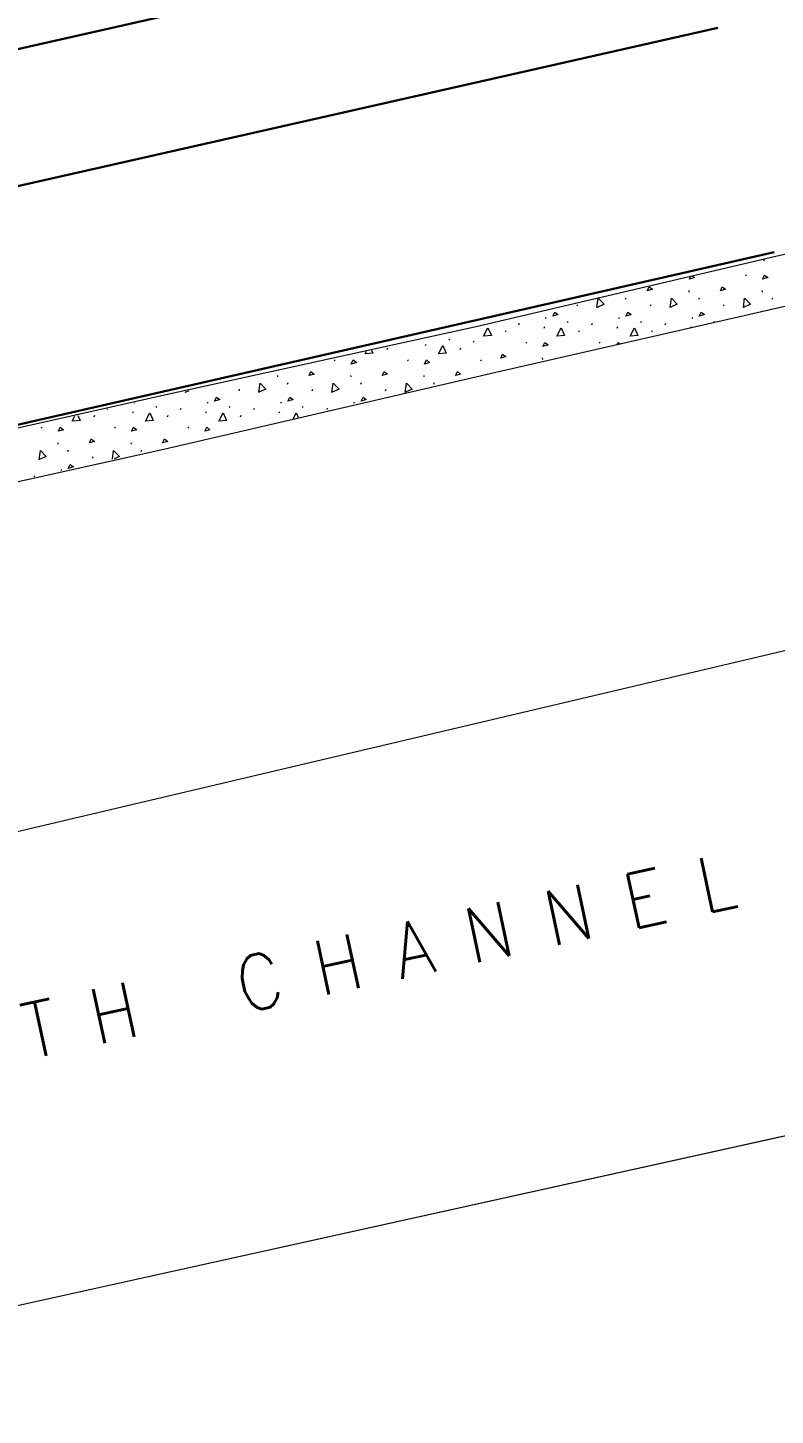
# Model space of a CAD drawing. Header units: metres. Extents: x -703672 to 3951284, y -4124475 to 4104628.
# Drawn here: x 328090.3 to 328131.1, y 4102859.2 to 4102935 of the extents above; entities that cross this region are included whole.
import ezdxf

# ---------------------------------------------------------------- set-up
doc = ezdxf.new("R2010")
doc.units = ezdxf.units.M
doc.header["$MEASUREMENT"] = 0
for name, color, linetype, lineweight in [('C-DTCH-TOP~', 7, 'Continuous', 0), ('C-PADS-OTLN', 9, 'Continuous', 30), ('V-ANNO-PATT', 9, 'Continuous', 0), ('V-SITE-WALK', 7, 'Continuous', 0)]:
    doc.layers.add(name, color=color, linetype=linetype, lineweight=lineweight)
doc.styles.add('Style-STANDARD', font='STANDARD.shx')

msp = doc.modelspace()

# ---------------------------------------------------------------- linework, layer by layer
at = {"layer": 'C-DTCH-TOP~'}
for p, q in [((328069.0538425405, 4102886.235816062), (328167.8653534192, 4102909.525852308)), ((328174.2990880811, 4102883.913678971), (328089.4495304952, 4102865.147232361))]:
    msp.add_line(p, q, dxfattribs=at)
at = {"layer": 'C-DTCH-TOP~', "flags": 128}
for points in [[(327517.8345620793, 4102748.37939936), (327532.1012557851, 4102753.865678844), (327563.346068102, 4102764.286165), (327606.1703543523, 4102774.124036111), (327654.2007221422, 4102784.538279964), (327713.2279488214, 4102798.43156791), (327720.1714716455, 4102805.951463472), (328069.0538425405, 4102886.235816062), (328167.8653534192, 4102909.525852308), (328416.727287227, 4102965.683699912), (328463.3450396978, 4102976.663650007)], [(328463.3450396977, 4102950.367365552), (328428.5751802278, 4102942.780686513), (328183.2484712587, 4102886.081839229), (328174.2990880811, 4102883.913678971), (328089.4495304952, 4102865.147232361), (327761.2583166112, 4102787.432628253), (327637.4214089723, 4102761.393897478), (327586.492723332, 4102748.37939936)]]:
    msp.add_lwpolyline(points, dxfattribs=at)
at = {"layer": 'C-PADS-OTLN'}
for p, q in [((328126.868803734, 4102942.218461845), (328015.34026902, 4102917.000058274)), ((328127.9731425433, 4102934.984499494), (327958.3910270059, 4102896.639243376)), ((328131.03762841, 4102922.723677635), (327961.2325516799, 4102884.045854605))]:
    msp.add_line(p, q, dxfattribs=at)
at = {"layer": 'V-ANNO-PATT'}
for p, q in [((328130.4741186674, 4102922.260024501, 7.720329826527561), (328130.5097268954, 4102922.340000406, 7.71852186457506)), ((328129.4795454112, 4102921.487757169, 7.734948490611167), (328129.5150393656, 4102921.434473222, 7.736411442951663)), ((328122.9308660574, 4102920.1649557, 7.738846923671503), (328122.9663742863, 4102920.244931605, 7.737038525372782)), ((328126.3771837184, 4102920.636113751, 7.742318425399993), (328126.3860750775, 4102920.556237815, 7.744318107296408)), ((328126.9308279777, 4102920.1649557, 7.756300772698054), (328126.9663362065, 4102920.244931605, 7.754492374399327)), ((328130.3771456386, 4102920.636113751, 7.759772274426545), (328130.3860369977, 4102920.556237815, 7.761771956322953)), ((328130.9307898979, 4102920.1649557, 7.773754621724599), (328130.9662981268, 4102920.244931605, 7.771946223425871)), ((328120.2805522981, 4102919.800965363, 7.736217914279457), (328120.3161605261, 4102919.880941268, 7.734409952326956)), ((328124.2805142184, 4102919.800965363, 7.753671763306002), (328124.3161224463, 4102919.880941268, 7.751863801353501)), ((328128.2804761386, 4102919.800965363, 7.771125612332554), (328128.3160843665, 4102919.880941268, 7.769317650380053)), ((328117.0885723864, 4102918.771275586, 7.747567682166263), (328117.1241806037, 4102918.851151522, 7.745762174340278)), ((328118.5412013707, 4102919.170955171, 7.744094449649097), (328118.576795324, 4102919.117671225, 7.74555783833582)), ((328119.7373657815, 4102918.94502324, 7.754860349115447), (328119.7728597359, 4102918.891739293, 7.75632330145595)), ((328121.0885343066, 4102918.771275586, 7.765021531192815), (328121.1241425239, 4102918.851151522, 7.763216023366823)), ((328122.5411632909, 4102919.170955171, 7.761548298675642), (328122.5767572443, 4102919.117671225, 7.763011687362372)), ((328123.7373277017, 4102918.94502324, 7.772314198141999), (328123.7728216561, 4102918.891739293, 7.773777150482495)), ((328125.0884962268, 4102918.771275586, 7.78247538021936), (328125.1241044441, 4102918.851151522, 7.780669872393368)), ((328126.541125211, 4102919.170955171, 7.779002147702187), (328126.5767191645, 4102919.117671225, 7.780465536388917)), ((328127.7372896219, 4102918.94502324, 7.789768047168543), (328127.7727835763, 4102918.891739293, 7.79123099950904)), ((328113.2646658485, 4102917.989424054, 7.731740747369741), (328113.3001658364, 4102917.936124054, 7.731711033447503)), ((328116.3692375027, 4102918.381692959, 7.753992774778609), (328116.40484572, 4102918.461568894, 7.752187266952625)), ((328118.473839334, 4102918.585831456, 7.758164791108371), (328118.509447562, 4102918.665807362, 7.756356829155877)), ((328120.3691994229, 4102918.381692959, 7.771446623805161), (328120.4048076402, 4102918.461568894, 7.769641115979169)), ((328122.4738012542, 4102918.585831456, 7.775618640134923), (328122.5094094822, 4102918.665807362, 7.773810678182421)), ((328124.3691613432, 4102918.381692959, 7.788900472831706), (328124.4047695604, 4102918.461568894, 7.787094965005721)), ((328126.4780528804, 4102918.595466115, 7.792854684856501), (328126.5093714024, 4102918.665807362, 7.791264527208966)), ((328109.8965666207, 4102917.425924057, 7.734022253116372), (328109.9321666175, 4102917.505824056, 7.734005211462367)), ((328112.0011661283, 4102917.630124055, 7.732582476572169), (328112.0367661251, 4102917.710124055, 7.732565444483932)), ((328113.8965656592, 4102917.425924057, 7.731248690730972), (328113.9321656559, 4102917.505824056, 7.73123164907696)), ((328114.6158655121, 4102917.815624055, 7.730787212685541), (328114.6514655089, 4102917.895524054, 7.73077017103153)), ((328117.4792660777, 4102917.813564125, 7.772783455191977), (328117.5147600321, 4102917.760280177, 7.774246407532473)), ((328121.4792279979, 4102917.813564125, 7.790237304218522), (328121.5147219523, 4102917.760280177, 7.791700256559025)), ((328107.0066672778, 4102916.857624059, 7.735971720322809), (328107.0421672657, 4102916.804324059, 7.73594200640057)), ((328111.0066663162, 4102916.857624059, 7.733198157937409), (328111.0421663041, 4102916.804324059, 7.733168444015163)), ((328115.0066653547, 4102916.857624059, 7.730424595552002), (328115.0421653426, 4102916.804324059, 7.730394881629763)), ((328118.3768663052, 4102916.961920707, 7.797607239007355), (328118.3857576643, 4102916.882044771, 7.799606920903763)), ((328103.904367967, 4102916.005724063, 7.738041335164674), (328103.9132679596, 4102915.925824063, 7.738027520937145)), ((328107.9043670055, 4102916.005724063, 7.735267772779267), (328107.913266998, 4102915.925824063, 7.735253958551738)), ((328111.9043660439, 4102916.005724063, 7.732494210393867), (328111.9132660364, 4102915.925824063, 7.732480396166338)), ((328101.8077684157, 4102915.170324067, 7.739415185436044), (328101.8433684124, 4102915.250324067, 7.7393981533478)), ((328104.4580678027, 4102915.534424065, 7.737612321311616), (328104.4935677995, 4102915.614424065, 7.737595358562437)), ((328105.8077674541, 4102915.170324067, 7.736641623050637), (328105.8433674508, 4102915.250324067, 7.7366245909624)), ((328108.4580668411, 4102915.534424065, 7.734838758926216), (328108.4935668379, 4102915.614424065, 7.734821796177037)), ((328109.8077664925, 4102915.170324067, 7.733868060665237), (328109.8433664892, 4102915.250324067, 7.733851028576993)), ((328112.4580658796, 4102915.534424065, 7.732065196540809), (328112.4935658763, 4102915.614424065, 7.73204823379163)), ((328096.095565677, 4102914.499556283, 7.743311809908775), (328096.1040697414, 4102914.48682407, 7.743304695334018)), ((328097.264669451, 4102914.31412407, 7.742483426120963), (328097.3001694389, 4102914.260824071, 7.742453712198724)), ((328098.6158691146, 4102914.140324071, 7.741529891436755), (328098.6514691114, 4102914.220224071, 7.741512849782751)), ((328100.068468792, 4102914.540124069, 7.740560916209915), (328100.1040687799, 4102914.48682407, 7.740531132948618)), ((328101.2646684895, 4102914.31412407, 7.739709863735555), (328101.3001684773, 4102914.260824071, 7.739680149813317)), ((328102.6158681531, 4102914.140324071, 7.738756329051355), (328102.6514681499, 4102914.220224071, 7.738739287397344)), ((328104.0684678304, 4102914.540124069, 7.737787353824515), (328104.1040678183, 4102914.48682407, 7.737757570563211)), ((328105.2646675279, 4102914.31412407, 7.736936301350156), (328105.3001675158, 4102914.260824071, 7.73690658742791)), ((328106.6158671915, 4102914.140324071, 7.735982766665948), (328106.6514671883, 4102914.220224071, 7.735965725011937)), ((328108.0684668688, 4102914.540124069, 7.735013791439108), (328108.1040668567, 4102914.48682407, 7.734984008177811)), ((328093.8965702233, 4102913.750624073, 7.744764931867593), (328093.93217022, 4102913.830524073, 7.744747890213581)), ((328094.6158700762, 4102914.140324071, 7.744303453822162), (328094.6307752935, 4102914.173777075, 7.744296318721624)), ((328096.0011697309, 4102913.954824072, 7.743325155323383), (328096.0367697277, 4102914.034824072, 7.743308123235146)), ((328097.8965692617, 4102913.750624073, 7.741991369482193), (328097.9321692584, 4102913.830524073, 7.741974327828181)), ((328100.0011687693, 4102913.954824072, 7.740551592937983), (328100.0367687661, 4102914.034824072, 7.740534560849746)), ((328101.8965683001, 4102913.750624073, 7.739217807096786), (328101.9321682968, 4102913.830524073, 7.739200765442774)), ((328104.0011678077, 4102913.954824072, 7.737778030552576), (328104.0367678045, 4102914.034824072, 7.737760998464339)), ((328091.0066708803, 4102913.182324076, 7.74671439907403), (328091.0421708683, 4102913.129024076, 7.746684685151784)), ((328095.0066699188, 4102913.182324076, 7.743940836688623), (328095.0421699067, 4102913.129024076, 7.743911122766384)), ((328099.0066689572, 4102913.182324076, 7.741167274303223), (328099.0421689451, 4102913.129024076, 7.741137560380977)), ((328091.904370608, 4102912.33042408, 7.746010451530488), (328091.9132706005, 4102912.25052408, 7.745996637302959)), ((328092.4580704437, 4102911.859124082, 7.74558143767743), (328092.4935704404, 4102911.939124082, 7.745564474928251)), ((328095.9043696465, 4102912.33042408, 7.743236889145081), (328095.913269639, 4102912.25052408, 7.743223074917552)), ((328096.4580694821, 4102911.859124082, 7.74280787529203), (328096.4935694788, 4102911.939124082, 7.742790912542851)), ((328093.8077700951, 4102911.495024083, 7.744610739416451), (328093.8433700918, 4102911.575024083, 7.744593707328214)), ((328090.615870794, 4102910.465024088, 7.746725445417169), (328090.6514707907, 4102910.544924088, 7.746708403763158)), ((328092.0684704713, 4102910.864824086, 7.745756470190329), (328092.1040704592, 4102910.811524086, 7.745726686929025))]:
    msp.add_line(p, q, dxfattribs=at)
at = {"layer": 'V-ANNO-PATT', "extrusion": (-0.004362148025837331, 0.02454149874882214, 0.9996892949830773), "elevation": 99268.22574209332, "flags": 128}
msp.add_lwpolyline([(-1041085.670035485, -3980944.325849743), (-1041085.760198288, -3980944.229324944), (-1041085.46494027, -3980944.191629421)], dxfattribs=at)
at = {"layer": 'V-ANNO-PATT', "extrusion": (0.008757919761862961, 0.01824654763066516, 0.9997951601908296), "elevation": 77745.57857385452, "flags": 128}
msp.add_lwpolyline([(1479575.584046665, -3840109.568609353), (1479575.584046665, -3840109.726304681)], dxfattribs=at)
at = {"layer": 'V-ANNO-PATT', "extrusion": (-0.004362148034151436, 0.02454149877542302, 0.9996892949823881), "flags": 128}
for points, elevation in [([(-1041089.403738562, -3980943.491257158), (-1041089.547456375, -3980943.691185743), (-1041089.69899658, -3980943.528952681), (-1041089.403738562, -3980943.491257158)], 99268.2258485066), ([(-1041076.945654235, -3980941.973375406), (-1041077.089372049, -3980942.173303994), (-1041077.240912253, -3980942.011070934), (-1041076.945654235, -3980941.973375406)], 99268.22584850644)]:
    msp.add_lwpolyline(points, dxfattribs=dict(at, elevation=elevation))
at = {"layer": 'V-ANNO-PATT', "extrusion": (-0.004362148034495834, 0.02454149877652491, 0.9996892949823596), "flags": 128}
for points, elevation in [([(-1041083.08292737, -3980943.970345883), (-1041083.226645184, -3980944.170274471), (-1041083.378185388, -3980944.008041407), (-1041083.08292737, -3980943.970345883)], 99268.22585291455), ([(-1041087.021161618, -3980943.270123771), (-1041087.164879432, -3980943.470052358), (-1041087.316419637, -3980943.307819297), (-1041087.021161618, -3980943.270123771)], 99268.22585291456), ([(-1041074.563077291, -3980941.752242023), (-1041074.706795105, -3980941.952170611), (-1041074.85833531, -3980941.789937548), (-1041074.563077291, -3980941.752242023)], 99268.22585291446)]:
    msp.add_lwpolyline(points, dxfattribs=dict(at, elevation=elevation))
at = {"layer": 'V-ANNO-PATT', "extrusion": (0.003261091431497308, 0.023483592778389, 0.9997189035688454), "elevation": 97429.07042024742, "flags": 128}
msp.add_lwpolyline([(239341.2708162659, -4107899.353680123), (239341.2708162661, -4107899.863883729)], dxfattribs=at)
at = {"layer": 'V-ANNO-PATT', "extrusion": (-0.004362148067782761, 0.02454149875909531, 0.9996892949826423), "elevation": 99268.2257704801, "flags": 128}
msp.add_lwpolyline([(-1041080.386786876, -3980944.035269542), (-1041080.641077984, -3980943.658215687), (-1041080.236019996, -3980943.551373531)], dxfattribs=at)
at = {"layer": 'V-ANNO-PATT', "extrusion": (-0.004362148072730438, 0.02454149873753931, 0.9996892949831497), "flags": 128}
for points, elevation in [([(-1041084.166938146, -3980942.849291802), (-1041084.32509175, -3980943.336631364), (-1041084.580693137, -3980942.957634674), (-1041084.175635148, -3980942.850792516)], 99268.2256804139), ([(-1041088.105172393, -3980942.149069683), (-1041088.263325997, -3980942.636409245), (-1041088.518927384, -3980942.257412554), (-1041088.113869396, -3980942.150570399)], 99268.22568041374)]:
    msp.add_lwpolyline(points, dxfattribs=dict(at, elevation=elevation))
at = {"layer": 'V-ANNO-PATT', "extrusion": (-0.004362148034513899, 0.02454149877650084, 0.9996892949823601), "flags": 128}
for points, elevation in [([(-1041077.763040347, -3980943.504528328), (-1041077.906856616, -3980943.704439408), (-1041078.058396821, -3980943.542206347), (-1041077.763040347, -3980943.504528328)], 99268.22585280983), ([(-1041081.701274595, -3980942.804306216), (-1041081.845090865, -3980943.004217298), (-1041081.996631069, -3980942.841984236), (-1041081.701274595, -3980942.804306216)], 99268.22585280983), ([(-1041085.639508843, -3980942.104084104), (-1041085.783325113, -3980942.303995185), (-1041085.934865317, -3980942.141762124), (-1041085.639508843, -3980942.104084104)], 99268.22585280982)]:
    msp.add_lwpolyline(points, dxfattribs=dict(at, elevation=elevation))
at = {"layer": 'V-ANNO-PATT', "extrusion": (-0.004362148053668261, 0.02454149874455673, 0.9996892949830608), "flags": 128}
for points, elevation in [([(-1041073.856280976, -3980943.090618223), (-1041074.171643262, -3980943.494448025), (-1041074.282212762, -3980943.05094388), (-1041073.865043547, -3980943.089060229)], 99268.22571546078), ([(-1041077.794515223, -3980942.390396107), (-1041078.10987751, -3980942.794225909), (-1041078.22044701, -3980942.350721765), (-1041077.803277795, -3980942.388838113)], 99268.22571546069), ([(-1041081.732749471, -3980941.690173991), (-1041082.048111758, -3980942.094003794), (-1041082.158681257, -3980941.650499649), (-1041081.741512042, -3980941.688615999)], 99268.22571546065)]:
    msp.add_lwpolyline(points, dxfattribs=dict(at, elevation=elevation))
at = {"layer": 'V-ANNO-PATT', "extrusion": (0.0001123143821322676, 0.0002120765548356218, 0.999999971204507), "elevation": 914.7186976300555, "flags": 128}
msp.add_lwpolyline([(328108.6948286937, 4102917.084501033), (328108.7645513298, 4102917.216154128)], dxfattribs=at)
at = {"layer": 'V-ANNO-PATT', "extrusion": (0.0006933905932386662, -9.565773560841745e-05, 0.9999997550295113), "elevation": -157.233454165896, "flags": 128}
msp.add_lwpolyline([(328108.9685016141, 4102917.385049975), (328109.0398278495, 4102917.225455133), (328108.6224278492, 4102917.189955132)], dxfattribs=at)
at = {"layer": 'V-ANNO-PATT', "extrusion": (0.0006933905932371473, -9.565773548262009e-05, 0.9999997550295116), "flags": 128}
for points, elevation in [([(328112.6135278494, 4102917.189955134), (328112.8533278494, 4102917.642755135), (328113.0398278493, 4102917.225455135), (328112.6224278493, 4102917.189955134)], -157.2334536502582), ([(328096.6135278493, 4102913.514655138), (328096.8533278494, 4102913.967455136), (328097.0398278494, 4102913.550155135), (328096.6224278493, 4102913.514655138)], -157.2334536502589), ([(328100.6135278494, 4102913.514655137), (328100.8533278491, 4102913.967455135), (328101.0398278492, 4102913.550155135), (328100.6224278493, 4102913.514655138)], -157.2334536502587)]:
    msp.add_lwpolyline(points, dxfattribs=dict(at, elevation=elevation))
at = {"layer": 'V-ANNO-PATT', "extrusion": (-0.004362148061524938, 0.02454149874202109, 0.9996892949830886), "elevation": 99268.22570247913, "flags": 128}
msp.add_lwpolyline([(-1041080.948978867, -3980941.355046361), (-1041081.032845834, -3980941.471715296), (-1041081.13337042, -3980941.364097574)], dxfattribs=at)
at = {"layer": 'V-ANNO-PATT', "extrusion": (0.0006933905933360381, -9.565773537885294e-05, 0.9999997550295113), "flags": 128}
for points, elevation in [([(328107.8548278494, 4102916.630455135), (328107.9613278492, 4102916.852455135), (328108.1389278494, 4102916.719255135), (328107.8548278494, 4102916.630455135)], -157.2334531920637), ([(328111.8548278493, 4102916.630455134), (328111.9613278494, 4102916.852455135), (328112.1389278494, 4102916.719255137), (328111.8548278493, 4102916.630455134)], -157.233453192063), ([(328105.5477278493, 4102915.995655135), (328105.6542278495, 4102916.217655135), (328105.8318278493, 4102916.084455134), (328105.5477278493, 4102915.995655135)], -157.2334531920641), ([(328109.5477278495, 4102915.995655134), (328109.6542278496, 4102916.217655137), (328109.8318278495, 4102916.084455135), (328109.5477278495, 4102915.995655134)], -157.2334531920634), ([(328113.5477278496, 4102915.995655136), (328113.6542278496, 4102916.217655136), (328113.8318278494, 4102916.084455135), (328113.5477278496, 4102915.995655136)], -157.2334531920627), ([(328091.8548278495, 4102912.955155136), (328091.9613278495, 4102913.177155136), (328092.1389278492, 4102913.043955135), (328091.8548278495, 4102912.955155136)], -157.2334531920663), ([(328095.8548278495, 4102912.955155135), (328095.9613278493, 4102913.177155136), (328096.1389278494, 4102913.043955134), (328095.8548278495, 4102912.955155135)], -157.2334531920657), ([(328099.8548278493, 4102912.955155135), (328099.9613278493, 4102913.177155137), (328100.1389278496, 4102913.043955136), (328099.8548278493, 4102912.955155135)], -157.2334531920651), ([(328093.5477278496, 4102912.320355134), (328093.6542278493, 4102912.542355135), (328093.8318278495, 4102912.409155136), (328093.5477278496, 4102912.320355134)], -157.233453192066), ([(328097.5477278493, 4102912.320355134), (328097.6542278494, 4102912.542355136), (328097.8318278496, 4102912.409155136), (328097.5477278493, 4102912.320355134)], -157.2334531920654)]:
    msp.add_lwpolyline(points, dxfattribs=dict(at, elevation=elevation))
at = {"layer": 'V-ANNO-PATT', "extrusion": (-0.004362148649020186, 0.02454149845048706, 0.9996892949876821), "elevation": 99268.22431357224, "flags": 128}
msp.add_lwpolyline([(-1041075.898453656, -3980941.07593218), (-1041075.903913838, -3980941.092757357), (-1041075.914722427, -3980941.076730765)], dxfattribs=at)
at = {"layer": 'V-ANNO-PATT', "extrusion": (-0.004362147519973096, 0.02454149906046033, 0.9996892949776344), "elevation": 99268.22718670317, "flags": 128}
msp.add_lwpolyline([(-1041078.549915997, -3980941.266470019), (-1041078.556159879, -3980941.275156), (-1041078.563643916, -3980941.267143881)], dxfattribs=at)
at = {"layer": 'V-ANNO-PATT', "extrusion": (7.198133481123758e-08, 5.188994057342121e-07, 0.9999999999998628), "elevation": 9.894048019186663, "flags": 128}
msp.add_lwpolyline([(328098.8881685536, 4102915.078519494), (328098.8941982631, 4102915.121986494)], dxfattribs=at)
at = {"layer": 'V-ANNO-PATT', "extrusion": (0.0005343716535796101, 0.0002475739745877243, 0.9999998265770166), "elevation": 1198.843167989208, "flags": 128}
msp.add_lwpolyline([(328099.0155713669, 4102914.989261145), (328098.8454874827, 4102914.910461427)], dxfattribs=at)
at = {"layer": 'V-ANNO-PATT', "extrusion": (0.0006933905931903538, -9.565773539337209e-05, 0.9999997550295114), "flags": 128}
for points, elevation in [([(328102.8039278496, 4102915.082255135), (328102.8743278494, 4102915.589755136), (328103.1923278496, 4102915.261355135), (328102.8122278496, 4102915.085255135)], -157.233453299435), ([(328106.8039278493, 4102915.082255135), (328106.8743278495, 4102915.589755136), (328107.1923278496, 4102915.261355136), (328106.8122278496, 4102915.085255135)], -157.2334532994349), ([(328110.8039278495, 4102915.082255136), (328110.8743278494, 4102915.589755137), (328111.1923278493, 4102915.261355136), (328110.8122278493, 4102915.085255135)], -157.2334532994349), ([(328090.8039278495, 4102911.406955136), (328090.8743278495, 4102911.914455135), (328091.1923278495, 4102911.586055135), (328090.8122278493, 4102911.409955136)], -157.2334532994351)]:
    msp.add_lwpolyline(points, dxfattribs=dict(at, elevation=elevation))
at = {"layer": 'V-ANNO-PATT', "extrusion": (0.0006933905931134849, -9.565773567559082e-05, 0.9999997550295116), "flags": 128}
for points, elevation in [([(328100.3915278491, 4102914.605755133), (328100.498127849, 4102914.827755135), (328100.6757278492, 4102914.694555134), (328100.3915278491, 4102914.605755133)], -157.2334544825749), ([(328104.391527849, 4102914.605755135), (328104.4981278491, 4102914.827755134), (328104.675727849, 4102914.694555134), (328104.391527849, 4102914.605755135)], -157.2334544825754), ([(328108.3915278492, 4102914.605755134), (328108.498127849, 4102914.827755133), (328108.675727849, 4102914.694555133), (328108.3915278492, 4102914.605755134)], -157.2334544825754), ([(328092.3915278489, 4102910.930455134), (328092.4981278492, 4102911.152455133), (328092.6757278488, 4102911.019255133), (328092.3915278489, 4102910.930455134)], -157.2334544825734)]:
    msp.add_lwpolyline(points, dxfattribs=dict(at, elevation=elevation))
at = {"layer": 'V-ANNO-PATT', "extrusion": (0.0001123143822620103, 0.000212076554888236, 0.9999999712045068), "elevation": 914.7268640922679, "flags": 128}
msp.add_lwpolyline([(328092.6948311907, 4102913.409199229), (328092.8346649443, 4102913.673238968)], dxfattribs=at)
at = {"layer": 'V-ANNO-PATT', "extrusion": (0.0006933905932161624, -9.56577353438228e-05, 0.9999997550295114), "elevation": -157.2334530876711, "flags": 128}
msp.add_lwpolyline([(328092.9210234435, 4102913.815983978), (328093.0398278497, 4102913.550155135), (328092.6224278496, 4102913.514655138)], dxfattribs=at)
at = {"layer": 'V-ANNO-PATT', "extrusion": (0.0006933905932598041, -9.565773553429895e-05, 0.9999997550295116), "elevation": -157.2334538548586, "flags": 128}
msp.add_lwpolyline([(328104.6930016996, 4102913.664720855), (328104.8533278493, 4102913.967455135), (328104.9615166069, 4102913.725379165)], dxfattribs=at)
at = {"layer": 'V-ANNO-PATT', "extrusion": (0.0006933905932104034, -9.565773537395748e-05, 0.9999997550295114), "elevation": -157.2334532132002, "flags": 128}
msp.add_lwpolyline([(328094.8073354221, 4102911.431519668), (328094.8743278496, 4102911.914455134), (328095.1923278496, 4102911.586055137), (328094.9077211568, 4102911.454197104)], dxfattribs=at)
at = {"layer": 'V-SITE-WALK', "linetype": 'Continuous'}
for points in [[(328146.4323355747, 4102926.042196203, 7.796243261100379), (328131.1315781989, 4102922.490824394, 7.733442410217407), (328114.8281826077, 4102918.665807362, 7.765071429481367), (328097.7348315724, 4102914.925815814, 7.884389230803443), (328071.1537944279, 4102908.952343032, 7.74413249342264), (328049.2455775205, 4102904.076277772, 7.713288664693231), (328012.3554886254, 4102895.658324156, 7.83576176691659), (327995.1686299507, 4102891.810194106, 7.885406914884115), (327953.138404912, 4102882.597669639, 7.955564138226933), (327946.4767890488, 4102881.216956096, 8.117900654704137), (327941.0675565382, 4102882.491938255, 8.150485336298885)], [(328144.341918643, 4102922.42689918, 7.749058007197846), (328132.0291139545, 4102919.863758978, 7.712961161174633), (328115.7646769483, 4102916.143075315, 7.766018316306237), (328097.7817181023, 4102911.975933916, 7.865072298516459), (328070.7326149704, 4102905.970216839, 7.719098240623779), (328050.9080023192, 4102901.469469678, 7.712735837310937), (328013.2113137987, 4102892.976377413, 7.834911796631879), (327995.6617668949, 4102888.945812167, 7.890589492157382), (327974.5333118337, 4102884.184645232, 7.871219229895935), (327974.5333118337, 4102884.184645232, 7.871219229895935), (327953.6859483543, 4102879.668908208, 8.00548856944684), (327947.0856460315, 4102878.246169053, 8.068132679774202), (327943.0475362369, 4102877.071075431, 8.233187684899605)]]:
    msp.add_polyline3d(points, dxfattribs=at)

# ---------------------------------------------------------------- texts
at = {"layer": 'V-ANNO-PATT', "insert": (328077.894226268, 4102877.51830485, 13.50014266004004), "char_height": 3, "attachment_point": 4, "rotation": 12.16242867563112, "line_spacing_factor": 0.7, "style": 'Style-STANDARD'}
msp.add_mtext('E A R T H   C H A N N E L', dxfattribs=at)

doc.saveas('drawing.dxf')
